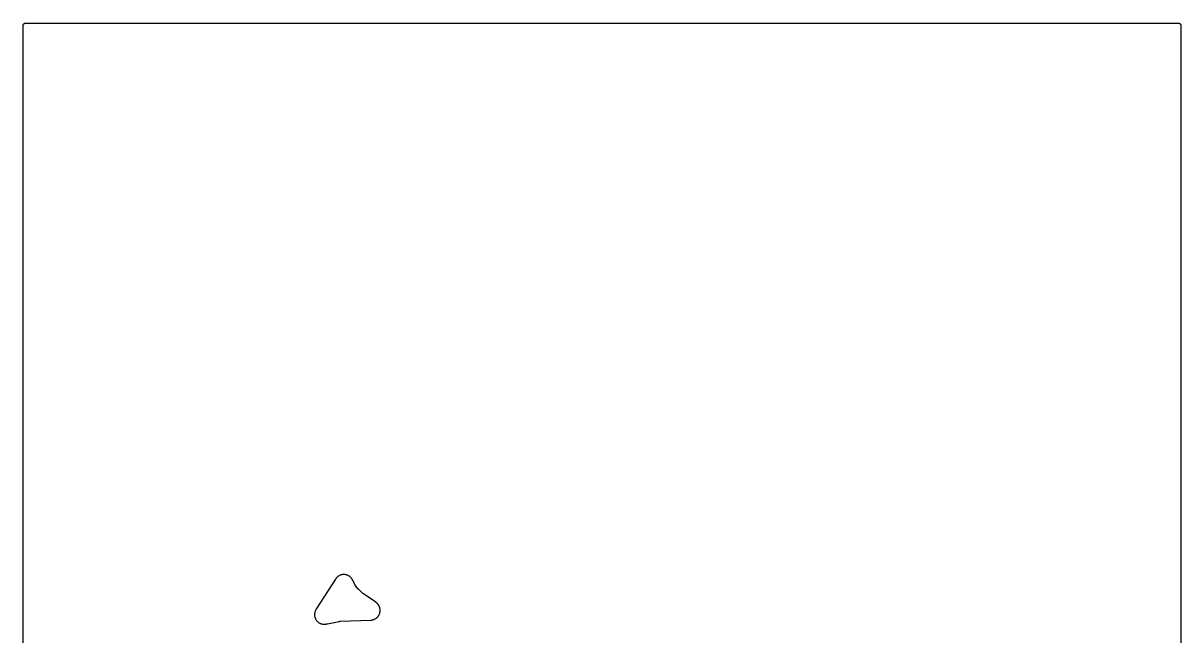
# Model space of a CAD drawing. Header units: millimetres. Extents: x 0 to 300, y 0 to 300.
# Drawn here: x -0.1 to 300, y 141.2 to 300.1 of the extents above; entities that cross this region are included whole.
import ezdxf

# ---------------------------------------------------------------- set-up
doc = ezdxf.new("R2010")
doc.units = ezdxf.units.MM
doc.layers.add('CUT', color=7, linetype='CONTINUOUS')

msp = doc.modelspace()

# ---------------------------------------------------------------- linework, layer by layer
at = {"layer": 'CUT'}
msp.add_lwpolyline([(-0.0625, 1.4375), (-0.0625, 298.5625), (-0.0625, 299.4478), (-0.0589, 299.5212), (-0.0503, 299.5794), (-0.036, 299.6365), (-0.0162, 299.6918), (0.009, 299.745), (0.0392, 299.7954), (0.0743, 299.8427), (0.1137, 299.8863), (0.1573, 299.9257), (0.2046, 299.9608), (0.255, 299.991), (0.3082, 300.0162), (0.3635, 300.036), (0.4206, 300.0503), (0.4788, 300.0589), (0.5522, 300.0625), (1.4375, 300.0625), (298.512, 300.0625), (299.3973, 300.0625), (299.4708, 300.0589), (299.5289, 300.0503), (299.586, 300.036), (299.6414, 300.0162), (299.6945, 299.991), (299.745, 299.9608), (299.7922, 299.9257), (299.8358, 299.8863), (299.8753, 299.8427), (299.9103, 299.7954), (299.9405, 299.745), (299.9657, 299.6918), (299.9855, 299.6365), (299.9998, 299.5794), (300.0084, 299.5212), (300.012, 299.4478), (300.012, 298.5625), (300.012, 1.4375)], dxfattribs=at)
msp.add_lwpolyline([(75.465, 146.6546), (75.4674, 146.5962), (75.4837, 146.4123), (75.4916, 146.3544), (75.5257, 146.1729), (75.5393, 146.1161), (75.5909, 145.9388), (75.6099, 145.8836), (75.6785, 145.7122), (75.7028, 145.6591), (75.7878, 145.4951), (75.8171, 145.4446), (75.9176, 145.2897), (75.9517, 145.2423), (76.0668, 145.0978), (76.1054, 145.054), (76.2339, 144.9214), (76.2766, 144.8815), (76.4174, 144.7621), (76.4637, 144.7265), (76.6155, 144.6214), (76.6651, 144.5905), (76.8264, 144.5006), (76.8787, 144.4746), (77.048, 144.4008), (77.1026, 144.3801), (77.2782, 144.3231), (77.3346, 144.3078), (77.5149, 144.2682), (77.5725, 144.2584), (77.7559, 144.2365), (77.8141, 144.2324), (77.9988, 144.2284), (78.0571, 144.23), (78.2413, 144.244), (78.2992, 144.2512), (78.4836, 144.2835), (78.5123, 144.2892), (78.581, 144.3047), (78.5884, 144.3064), (78.6406, 144.3189), (78.6483, 144.3208), (78.6856, 144.3302), (78.6955, 144.3327), (78.7212, 144.3389), (78.7322, 144.3414), (78.7429, 144.3439), (78.7531, 144.3461), (78.777, 144.3513), (78.7872, 144.3534), (81.8516, 144.9769), (81.8605, 144.9787), (81.8753, 144.9815), (81.9112, 144.9877), (81.9721, 144.9969), (81.9991, 145.0006), (82.002, 145.001), (82.0291, 145.0038), (82.0905, 145.0093), (82.1267, 145.0118), (82.1419, 145.0126), (82.1509, 145.013), (90.0133, 145.3205), (90.0283, 145.3213), (90.1257, 145.3275), (90.1406, 145.3287), (90.199, 145.3339), (90.2288, 145.3373), (90.4193, 145.364), (90.4782, 145.3753), (90.6625, 145.4202), (90.7201, 145.4373), (90.8989, 145.5005), (90.9545, 145.5233), (91.1262, 145.604), (91.1791, 145.6322), (91.3419, 145.7296), (91.3918, 145.763), (91.544, 145.8762), (91.5903, 145.9143), (91.7305, 146.0422), (91.7727, 146.0848), (91.8994, 146.226), (91.9372, 146.2726), (92.0491, 146.4258), (92.0821, 146.476), (92.1782, 146.6395), (92.2059, 146.6927), (92.2852, 146.8651), (92.3075, 146.9208), (92.3692, 147.1002), (92.3858, 147.1579), (92.4292, 147.3425), (92.44, 147.4016), (92.4648, 147.5897), (92.4696, 147.6495), (92.4755, 147.8391), (92.4743, 147.8991), (92.4612, 148.0883), (92.454, 148.1479), (92.4221, 148.3349), (92.409, 148.3935), (92.3585, 148.5764), (92.3397, 148.6333), (92.2712, 148.8102), (92.2467, 148.8651), (92.1609, 149.0342), (92.1311, 149.0863), (92.0288, 149.2461), (91.994, 149.2949), (91.8762, 149.4437), (91.8367, 149.4888), (91.7046, 149.6251), (91.6608, 149.666), (91.5138, 149.7901), (91.4904, 149.8089), (91.4438, 149.8444), (91.4317, 149.8533), (91.3527, 149.9105), (91.3404, 149.9191), (88.1321, 152.1187), (88.1263, 152.1228), (88.1126, 152.1323), (88.1067, 152.1364), (88.1042, 152.1382), (88.0816, 152.1548), (88.0294, 152.1943), (88.0115, 152.2083), (87.9841, 152.2313), (87.9228, 152.2848), (87.8969, 152.3084), (86.9226, 153.2293), (86.916, 153.2356), (86.9051, 153.2461), (86.8795, 153.2718), (86.8372, 153.3161), (86.8188, 153.3359), (86.8168, 153.3381), (86.799, 153.3585), (86.7594, 153.4053), (86.7366, 153.4333), (86.7273, 153.4452), (86.7218, 153.4523), (86.0005, 154.3961), (85.9941, 154.4046), (85.9835, 154.4188), (85.9588, 154.4537), (85.9183, 154.5137), (85.9009, 154.5406), (85.8991, 154.5435), (85.8826, 154.5709), (85.8465, 154.6337), (85.8261, 154.6712), (85.818, 154.687), (85.8132, 154.6965), (85.348, 155.6293), (85.3414, 155.6427), (85.3396, 155.6462), (85.2968, 155.7314), (85.2909, 155.7429), (85.264, 155.7936), (85.2498, 155.819), (85.1549, 155.9789), (85.1229, 156.0273), (85.0145, 156.1753), (84.978, 156.2204), (84.8558, 156.3572), (84.8151, 156.3986), (84.6802, 156.523), (84.6357, 156.5602), (84.4895, 156.671), (84.4416, 156.7037), (84.2853, 156.7999), (84.2345, 156.8278), (84.0697, 156.9084), (84.0164, 156.9314), (83.8446, 156.9957), (83.7893, 157.0133), (83.6121, 157.0607), (83.5554, 157.073), (83.3744, 157.1031), (83.3168, 157.1098), (83.1338, 157.1222), (83.0758, 157.1233), (82.8924, 157.118), (82.8345, 157.1136), (82.6525, 157.0906), (82.5954, 157.0805), (82.4165, 157.0401), (82.3605, 157.0245), (82.1864, 156.967), (82.1322, 156.9461), (81.9644, 156.872), (81.9125, 156.846), (81.7526, 156.7561), (81.7035, 156.7252), (81.5531, 156.6202), (81.5072, 156.5847), (81.3676, 156.4657), (81.3253, 156.4259), (81.1979, 156.294), (81.1596, 156.2503), (81.044, 156.1047), (81.0265, 156.0815), (80.9934, 156.0355), (80.9851, 156.0236), (80.932, 155.9457), (80.9239, 155.9336), (75.9888, 148.3087), (75.9828, 148.2993), (75.9421, 148.2338), (75.9359, 148.2236), (75.8868, 148.141), (75.881, 148.1309), (75.8431, 148.0643), (75.8374, 148.0539), (75.7913, 147.9689), (75.7842, 147.9555), (75.7412, 147.8712), (75.7347, 147.8581), (75.7101, 147.8066), (75.6981, 147.78), (75.6254, 147.6075), (75.6054, 147.5526), (75.5506, 147.3762), (75.536, 147.3197), (75.4987, 147.1388), (75.4897, 147.0811), (75.4701, 146.8975), (75.4667, 146.8392)], close=True, dxfattribs=at)

doc.saveas('drawing.dxf')
